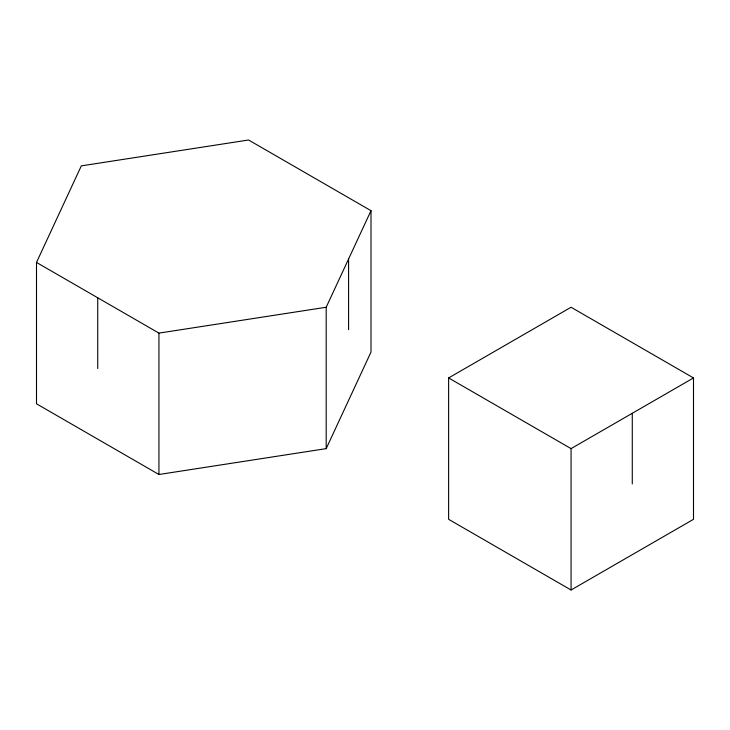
<?xml version="1.0" encoding="UTF-8"?>
<svg xmlns="http://www.w3.org/2000/svg" width="730" height="730" viewBox="0 0 730 730"><rect width="100%" height="100%" fill="white"/><g stroke="black" fill="none" stroke-linecap="round" stroke-linejoin="round"><path stroke-width="1.09" d="M36.5 262.435L81.313 165.874L248.565 139.996L371.004 210.687L371.004 352.061L326.191 448.631L158.939 474.5L36.5 403.809L36.5 262.435L158.939 333.117L326.191 307.248L371.004 210.687M448.621 377.939L571.061 307.248L693.5 377.939L693.5 519.313L571.061 590.004L448.621 519.313L448.621 377.939L571.061 448.621L693.5 377.939M632.28 413.28L632.28 483.972M571.061 448.621L571.061 590.004M348.593 258.968L348.593 329.659M326.191 307.248L326.191 448.631M158.939 333.117L158.939 474.5M97.72 297.776L97.72 368.468"/></g></svg>
